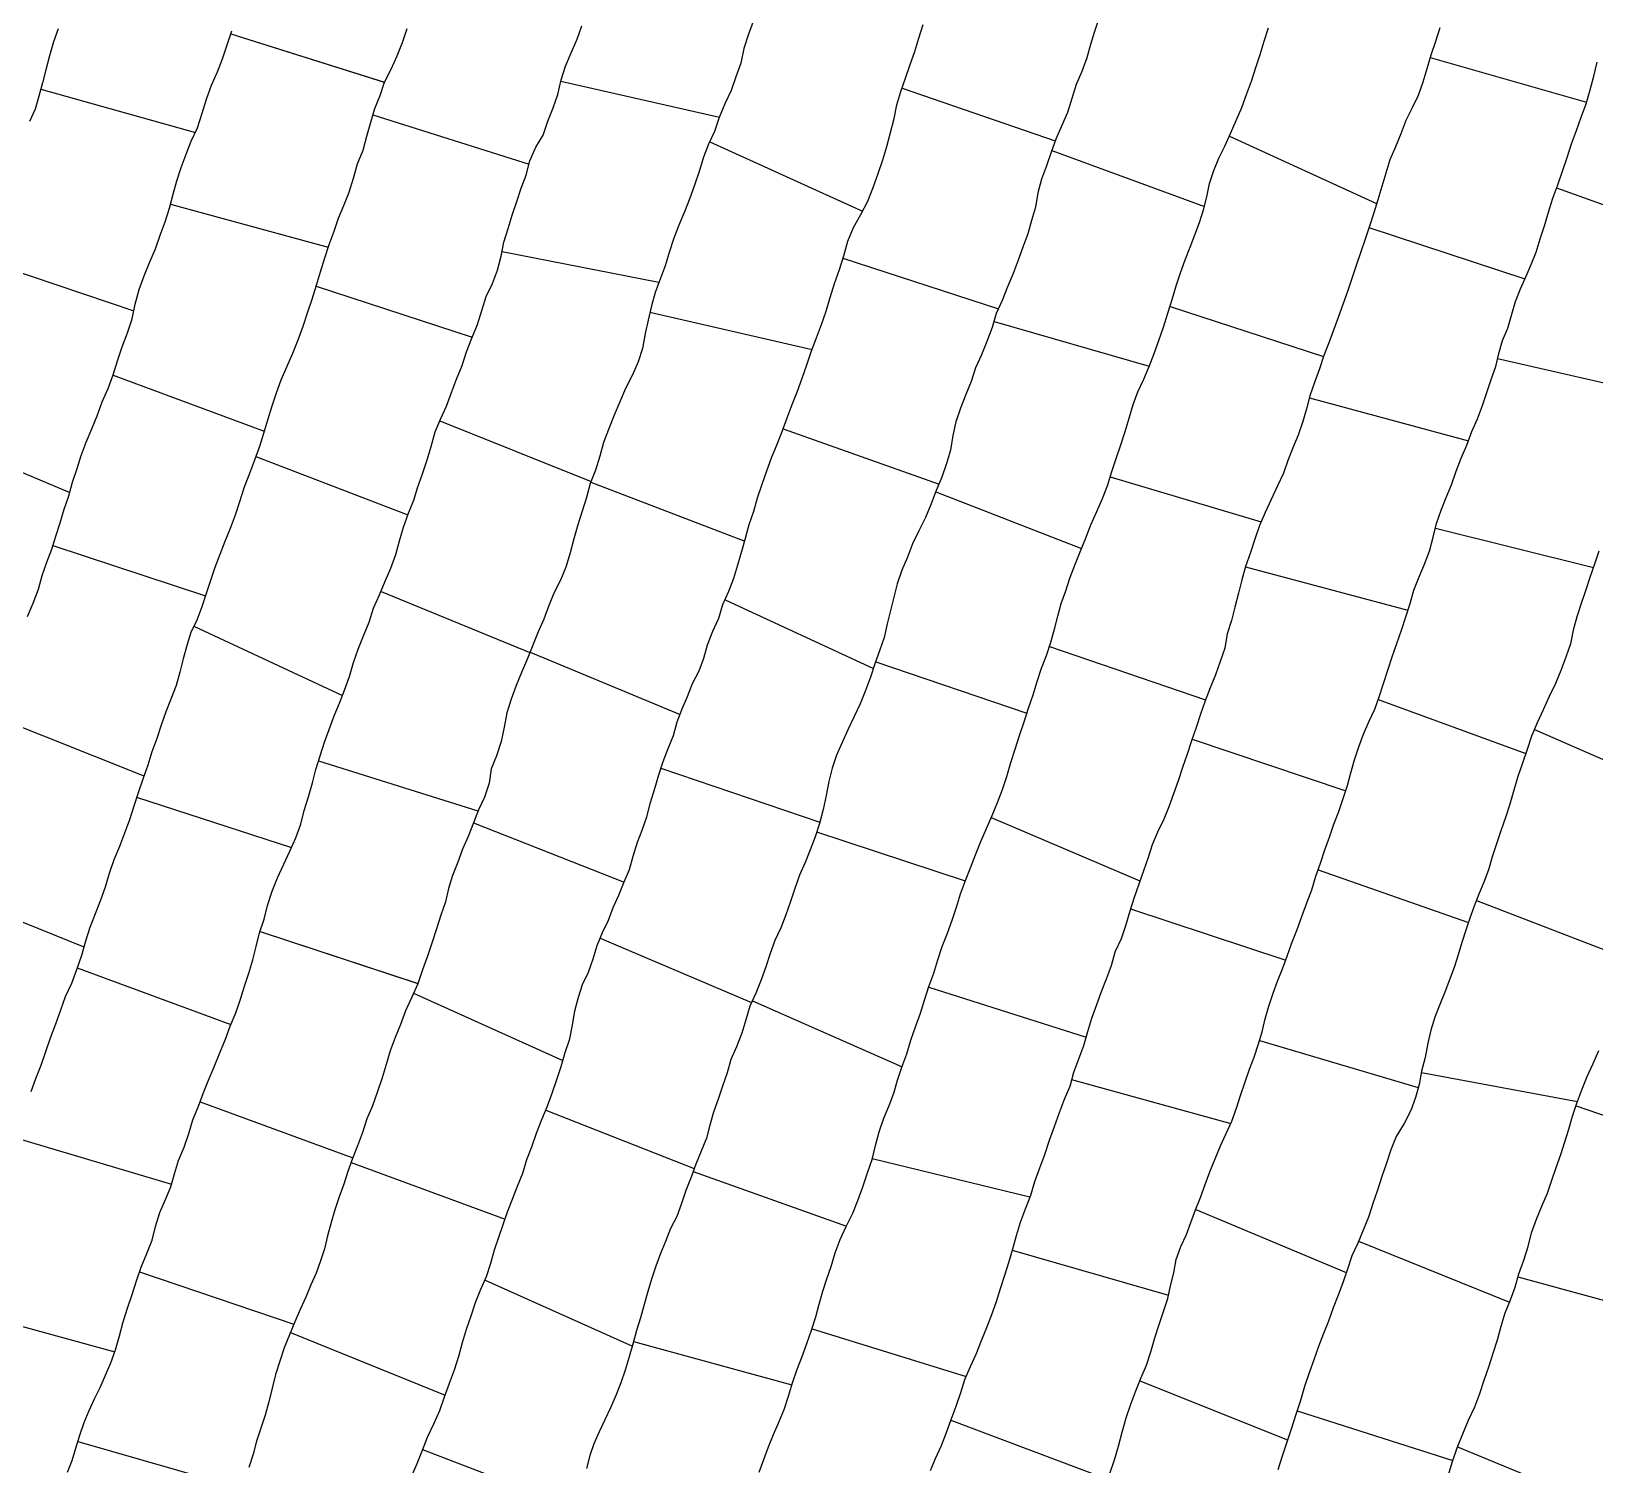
# Model space of a CAD drawing. Extents: x 703186 to 703989, y 1560402 to 1561368.
# Drawn here: x 703719.22 to 703762.46, y 1560532.48 to 1560572.13 of the extents above; entities that cross this region are included whole.
import ezdxf

# ---------------------------------------------------------------- set-up
doc = ezdxf.new("R2010")
doc.units = 0
doc.layers.add('10124_2002_REAL', color=30, linetype='Continuous')
doc.layers.add('AGROCAD PLL', color=7, linetype='Continuous')

msp = doc.modelspace()

# ---------------------------------------------------------------- linework, layer by layer
at = {"layer": '10124_2002_REAL'}
for points in [[(703719.1125, 1560555.9435), (703719.27, 1560556.3151), (703719.4225, 1560556.6972), (703719.5207, 1560557.0801), (703719.6447, 1560557.4503), (703719.7856, 1560557.8098), (703719.9026, 1560558.1631), (703720.0169, 1560558.5353), (703720.1261, 1560558.9164), (703720.2594, 1560559.2839), (703720.357, 1560559.6601), (703720.4887, 1560560.0388), (703720.5959, 1560560.4012), (703720.7373, 1560560.7624), (703720.8968, 1560561.133), (703721.0376, 1560561.4969), (703721.1843, 1560561.879), (703721.3431, 1560562.2523), (703721.4823, 1560562.628), (703721.606, 1560563.0161), (703721.7285, 1560563.4021), (703721.8824, 1560563.7886), (703722.005, 1560564.182), (703722.0928, 1560564.5876), (703722.2028, 1560564.9854), (703722.3441, 1560565.3671), (703722.4946, 1560565.7502), (703722.6548, 1560566.1144), (703722.7877, 1560566.4909), (703722.9181, 1560566.8578), (703723.0401, 1560567.2409), (703723.1447, 1560567.6225), (703723.2491, 1560567.9981), (703723.3622, 1560568.3619), (703723.5048, 1560568.7286), (703723.6441, 1560569.0939), (703723.8194, 1560569.4651), (703723.9446, 1560569.8702), (703724.0644, 1560570.2551), (703724.2061, 1560570.6437), (703724.3725, 1560571.006), (703724.505, 1560571.3722), (703724.6407, 1560571.754), (703724.7643, 1560572.1476)], [(703719.9622, 1560572.2025), (703719.8324, 1560571.8403), (703719.7205, 1560571.4512), (703719.6245, 1560571.0693), (703719.531, 1560570.7034), (703719.4298, 1560570.3406), (703719.3283, 1560569.9752), (703719.1695, 1560569.6393)], [(703729.6087, 1560572.1984), (703729.4774, 1560571.8094), (703729.3316, 1560571.4432), (703729.164, 1560571.0755), (703728.9789, 1560570.7156), (703728.8636, 1560570.3422), (703728.7165, 1560569.9863), (703728.5985, 1560569.6128), (703728.4911, 1560569.2251), (703728.388, 1560568.8377), (703728.2314, 1560568.4575), (703728.1247, 1560568.0624), (703727.9994, 1560567.6723), (703727.8561, 1560567.3073), (703727.7115, 1560566.9545), (703727.5869, 1560566.589), (703727.4459, 1560566.2205), (703727.3257, 1560565.8539), (703727.2119, 1560565.4698), (703727.1002, 1560565.0973), (703726.9743, 1560564.7125), (703726.8461, 1560564.3315), (703726.7299, 1560563.9635), (703726.5948, 1560563.5851), (703726.4429, 1560563.2218), (703726.2887, 1560562.8591), (703726.1195, 1560562.4794), (703725.9909, 1560562.1235), (703725.8702, 1560561.764), (703725.7498, 1560561.3782), (703725.6419, 1560561.0076), (703725.5354, 1560560.6505), (703725.3887, 1560560.2679), (703725.2585, 1560559.9031), (703725.1066, 1560559.5183), (703724.9739, 1560559.1191), (703724.855, 1560558.7486), (703724.716, 1560558.3743), (703724.5711, 1560558.014), (703724.4367, 1560557.656), (703724.2958, 1560557.2992), (703724.1759, 1560556.9401), (703724.0564, 1560556.579), (703723.9372, 1560556.2083), (703723.7972, 1560555.8452), (703723.6361, 1560555.4999), (703723.5192, 1560555.1427), (703723.4182, 1560554.7745), (703723.3296, 1560554.4075), (703723.2243, 1560554.0344), (703723.0817, 1560553.6591), (703722.939, 1560553.306), (703722.8074, 1560552.9381), (703722.6903, 1560552.5694), (703722.558, 1560552.2035), (703722.4432, 1560551.8262), (703722.3039, 1560551.4477), (703722.1731, 1560551.0637), (703722.0536, 1560550.6961), (703721.9388, 1560550.3207), (703721.7993, 1560549.9522), (703721.6555, 1560549.5815), (703721.5063, 1560549.2138), (703721.3741, 1560548.8359), (703721.2665, 1560548.4568), (703721.1299, 1560548.0928), (703720.9837, 1560547.7194), (703720.8429, 1560547.3442), (703720.7168, 1560546.9632), (703720.6116, 1560546.5625), (703720.4673, 1560546.1702), (703720.3283, 1560545.7946), (703720.1543, 1560545.4221), (703720.0231, 1560545.0508), (703719.8858, 1560544.6634), (703719.7454, 1560544.282), (703719.6109, 1560543.901), (703719.4801, 1560543.5231), (703719.3391, 1560543.157), (703719.2038, 1560542.7952)], [(703720.221, 1560532.2694), (703720.3495, 1560532.6001), (703720.4549, 1560532.9343), (703720.5588, 1560533.2955), (703720.6859, 1560533.6433), (703720.8197, 1560533.9775), (703720.9701, 1560534.3058), (703721.1254, 1560534.6156), (703721.2688, 1560534.953), (703721.423, 1560535.3013), (703721.5516, 1560535.6528), (703721.6575, 1560536.0405), (703721.7583, 1560536.4345), (703721.876, 1560536.8069), (703722.0077, 1560537.191), (703722.1325, 1560537.5669), (703722.2587, 1560537.9395), (703722.4195, 1560538.3208), (703722.5593, 1560538.687), (703722.6578, 1560539.0717), (703722.7788, 1560539.4571), (703722.9317, 1560539.813), (703723.0777, 1560540.167), (703723.1808, 1560540.5271), (703723.2871, 1560540.8978), (703723.452, 1560541.2625), (703723.58, 1560541.642), (703723.6895, 1560542.0202), (703723.8439, 1560542.3932), (703723.9735, 1560542.7476), (703724.1226, 1560543.1195), (703724.2786, 1560543.4871), (703724.4367, 1560543.8746), (703724.59, 1560544.2494), (703724.7225, 1560544.6145), (703724.8772, 1560544.9762), (703725.0012, 1560545.3542), (703725.117, 1560545.7163), (703725.2384, 1560546.0797), (703725.3442, 1560546.4492), (703725.4358, 1560546.8117), (703725.5323, 1560547.1887), (703725.6585, 1560547.5726), (703725.7541, 1560547.951), (703725.8857, 1560548.3422), (703726.0303, 1560548.713), (703726.202, 1560549.0912), (703726.3733, 1560549.4551), (703726.5376, 1560549.8191), (703726.6773, 1560550.2005), (703726.7701, 1560550.5803), (703726.8851, 1560550.9577), (703726.9984, 1560551.3403), (703727.0865, 1560551.7067), (703727.2051, 1560552.0849), (703727.3329, 1560552.4639), (703727.4576, 1560552.8166), (703727.5996, 1560553.1926), (703727.7471, 1560553.545), (703727.8857, 1560553.9072), (703728.0202, 1560554.2817), (703728.1297, 1560554.6666), (703728.2629, 1560555.0392), (703728.4077, 1560555.4109), (703728.5614, 1560555.7879), (703728.6833, 1560556.1736), (703728.8532, 1560556.54), (703729.0103, 1560556.9236), (703729.1641, 1560557.2809), (703729.3065, 1560557.6567), (703729.4068, 1560558.0338), (703729.5114, 1560558.4139), (703729.6544, 1560558.8038), (703729.8032, 1560559.1572), (703729.9019, 1560559.5063), (703730.0388, 1560559.8936), (703730.1718, 1560560.2779), (703730.2806, 1560560.6464), (703730.3927, 1560561.0484), (703730.5329, 1560561.3982), (703730.7004, 1560561.7583), (703730.8432, 1560562.1374), (703730.9777, 1560562.5098), (703731.1342, 1560562.8864), (703731.2543, 1560563.2675), (703731.4033, 1560563.6453), (703731.564, 1560564.0211), (703731.6766, 1560564.4057), (703731.7965, 1560564.7988), (703731.9745, 1560565.1511), (703732.1126, 1560565.5244), (703732.2162, 1560565.9105), (703732.2918, 1560566.298), (703732.4062, 1560566.675), (703732.5242, 1560567.0473), (703732.6503, 1560567.4192), (703732.7698, 1560567.7944), (703732.9099, 1560568.1517), (703733.0099, 1560568.5461), (703733.175, 1560568.9237), (703733.3756, 1560569.2578), (703733.5089, 1560569.6425), (703733.6508, 1560570.0112), (703733.7835, 1560570.3852), (703733.8747, 1560570.7876), (703733.9936, 1560571.167), (703734.1546, 1560571.5321), (703734.3207, 1560571.9107), (703734.4456, 1560572.2788)], [(703739.1863, 1560572.4002), (703739.0481, 1560572.0248), (703738.9276, 1560571.6554), (703738.8454, 1560571.2491), (703738.7035, 1560570.8688), (703738.5732, 1560570.4923), (703738.4, 1560570.1254), (703738.2494, 1560569.7439), (703738.1128, 1560569.3573), (703737.9541, 1560569.008), (703737.8118, 1560568.6529), (703737.6947, 1560568.2504), (703737.5608, 1560567.8744), (703737.4357, 1560567.5151), (703737.2898, 1560567.1342), (703737.1275, 1560566.7678), (703736.9845, 1560566.385), (703736.8661, 1560566.0143), (703736.7515, 1560565.6401), (703736.6091, 1560565.2732), (703736.4731, 1560564.9082), (703736.3696, 1560564.5337), (703736.2793, 1560564.1421), (703736.2, 1560563.7693), (703736.1204, 1560563.36), (703736.0012, 1560562.9897), (703735.8505, 1560562.6273), (703735.6575, 1560562.2534), (703735.5007, 1560561.8849), (703735.3427, 1560561.5086), (703735.1852, 1560561.1205), (703735.0499, 1560560.7591), (703734.9441, 1560560.3787), (703734.8227, 1560559.9913), (703734.6805, 1560559.6193), (703734.5801, 1560559.2387), (703734.4511, 1560558.8615), (703734.3342, 1560558.4836), (703734.2244, 1560558.0931), (703734.1214, 1560557.7056), (703734.0064, 1560557.3103), (703733.8607, 1560556.9488), (703733.6854, 1560556.6102), (703733.5372, 1560556.2488), (703733.4, 1560555.872), (703733.2357, 1560555.5176), (703733.0928, 1560555.1462), (703732.9396, 1560554.7773), (703732.7788, 1560554.3977), (703732.6334, 1560554.0378), (703732.4896, 1560553.6547), (703732.3739, 1560553.2761), (703732.302, 1560552.8852), (703732.215, 1560552.4883), (703732.0899, 1560552.0865), (703731.9366, 1560551.7254), (703731.8801, 1560551.3308), (703731.7582, 1560550.9468), (703731.5859, 1560550.5984), (703731.4519, 1560550.2387), (703731.303, 1560549.8611), (703731.1432, 1560549.5097), (703731.0127, 1560549.145), (703730.8709, 1560548.7783), (703730.7622, 1560548.4159), (703730.6779, 1560548.0487), (703730.5426, 1560547.6844), (703730.4314, 1560547.3034), (703730.3099, 1560546.9345), (703730.1797, 1560546.5462), (703730.0407, 1560546.1648), (703729.9104, 1560545.7781), (703729.7397, 1560545.399), (703729.5716, 1560545.0316), (703729.43, 1560544.6595), (703729.2839, 1560544.2932), (703729.1444, 1560543.9291), (703729.0336, 1560543.5501), (703728.9195, 1560543.1839), (703728.7972, 1560542.8003), (703728.658, 1560542.405), (703728.5039, 1560542.0497), (703728.3827, 1560541.6659), (703728.2393, 1560541.2975), (703728.1066, 1560540.9496), (703727.9733, 1560540.5859), (703727.8615, 1560540.2411), (703727.7354, 1560539.8934), (703727.6148, 1560539.5331), (703727.516, 1560539.1834), (703727.4164, 1560538.8152), (703727.3267, 1560538.4544), (703727.2181, 1560538.1186), (703727.0956, 1560537.7779), (703726.9554, 1560537.4545), (703726.8124, 1560537.117), (703726.6519, 1560536.7767), (703726.5051, 1560536.4339), (703726.3601, 1560536.0747), (703726.2134, 1560535.7098), (703726.09, 1560535.3399), (703725.9752, 1560534.9708), (703725.8776, 1560534.5952), (703725.7904, 1560534.223), (703725.6921, 1560533.8533), (703725.5715, 1560533.4884), (703725.4528, 1560533.1331), (703725.3579, 1560532.7693), (703725.2382, 1560532.4004)], [(703729.7358, 1560532.1516), (703729.8943, 1560532.5152), (703730.0363, 1560532.882), (703730.1757, 1560533.2442), (703730.3506, 1560533.6123), (703730.5178, 1560533.9753), (703730.6502, 1560534.3607), (703730.7861, 1560534.7344), (703730.923, 1560535.1072), (703731.0425, 1560535.4853), (703731.1479, 1560535.8572), (703731.2593, 1560536.2323), (703731.3837, 1560536.5992), (703731.5077, 1560536.9658), (703731.6571, 1560537.3309), (703731.8143, 1560537.6824), (703731.932, 1560538.0509), (703732.0343, 1560538.4233), (703732.1494, 1560538.7782), (703732.2742, 1560539.1223), (703732.3921, 1560539.4788), (703732.5257, 1560539.8291), (703732.6644, 1560540.18), (703732.8112, 1560540.546), (703732.9277, 1560540.9208), (703733.0649, 1560541.272), (703733.1908, 1560541.6548), (703733.3429, 1560542.0261), (703733.4835, 1560542.3831), (703733.6244, 1560542.7539), (703733.7592, 1560543.1344), (703733.8723, 1560543.4909), (703733.984, 1560543.8858), (703734.1117, 1560544.2586), (703734.1888, 1560544.6409), (703734.2536, 1560545.0325), (703734.3568, 1560545.4087), (703734.4686, 1560545.7672), (703734.6308, 1560546.1073), (703734.7601, 1560546.4699), (703734.8697, 1560546.8462), (703735.0224, 1560547.2053), (703735.1832, 1560547.5426), (703735.3124, 1560547.8963), (703735.4699, 1560548.2378), (703735.6189, 1560548.6024), (703735.761, 1560548.9469), (703735.8655, 1560549.3128), (703735.9899, 1560549.698), (703736.1176, 1560550.0356), (703736.2473, 1560550.405), (703736.3432, 1560550.7987), (703736.4639, 1560551.181), (703736.5731, 1560551.5623), (703736.6977, 1560551.9305), (703736.8378, 1560552.2918), (703736.9788, 1560552.6494), (703737.0807, 1560553.033), (703737.2259, 1560553.3881), (703737.3645, 1560553.732), (703737.511, 1560554.0932), (703737.691, 1560554.436), (703737.8218, 1560554.7861), (703737.9181, 1560555.1638), (703738.0654, 1560555.5418), (703738.2321, 1560555.8931), (703738.3446, 1560556.2723), (703738.5151, 1560556.6408), (703738.6498, 1560557.0032), (703738.7587, 1560557.3721), (703738.8674, 1560557.7497), (703738.976, 1560558.1107), (703739.0755, 1560558.4853), (703739.2062, 1560558.8595), (703739.3024, 1560559.2295), (703739.4361, 1560559.6047), (703739.566, 1560559.9718), (703739.6942, 1560560.3346), (703739.8451, 1560560.7073), (703739.9917, 1560561.0612), (703740.1258, 1560561.4394), (703740.2643, 1560561.8051), (703740.4149, 1560562.1733), (703740.5405, 1560562.5402), (703740.6727, 1560562.9069), (703740.8008, 1560563.2899), (703740.9361, 1560563.6551), (703741.0743, 1560564.0193), (703741.2004, 1560564.3932), (703741.3118, 1560564.7669), (703741.4354, 1560565.1567), (703741.5701, 1560565.5467), (703741.6914, 1560565.9199), (703741.8048, 1560566.3219), (703741.9641, 1560566.7059), (703742.1626, 1560567.0636), (703742.3564, 1560567.4351), (703742.5087, 1560567.8103), (703742.6466, 1560568.1968), (703742.7709, 1560568.5793), (703742.8841, 1560568.9416), (703742.9872, 1560569.3325), (703743.0869, 1560569.7181), (703743.1608, 1560570.1018), (703743.2718, 1560570.4651), (703743.3996, 1560570.8364), (703743.53, 1560571.2104), (703743.6597, 1560571.5711), (703743.7668, 1560571.9458), (703743.8868, 1560572.3229)], [(703748.7555, 1560572.5089), (703748.6288, 1560572.1234), (703748.5131, 1560571.7629), (703748.4115, 1560571.3935), (703748.273, 1560571.0196), (703748.1188, 1560570.6568), (703748.0011, 1560570.2737), (703747.8748, 1560569.8819), (703747.7158, 1560569.5079), (703747.5563, 1560569.1476), (703747.424, 1560568.7858), (703747.3005, 1560568.4122), (703747.156, 1560568.0434), (703747.0577, 1560567.6622), (703746.9928, 1560567.27), (703746.8795, 1560566.894), (703746.7776, 1560566.5251), (703746.6468, 1560566.1623), (703746.511, 1560565.8025), (703746.3743, 1560565.4276), (703746.2214, 1560565.0627), (703746.0722, 1560564.6894), (703745.91, 1560564.3226), (703745.7979, 1560563.9352), (703745.6501, 1560563.5545), (703745.501, 1560563.1843), (703745.3364, 1560562.8211), (703745.2111, 1560562.4459), (703745.0713, 1560562.0832), (703744.9201, 1560561.7097), (703744.7913, 1560561.3281), (703744.7038, 1560560.9489), (703744.6443, 1560560.5429), (703744.5337, 1560560.1724), (703744.4057, 1560559.7936), (703744.2503, 1560559.4269), (703744.1092, 1560559.0638), (703743.9556, 1560558.6848), (703743.7655, 1560558.3155), (703743.5893, 1560557.9567), (703743.4554, 1560557.585), (703743.2988, 1560557.2231), (703743.1707, 1560556.8515), (703743.0778, 1560556.4783), (703742.9818, 1560556.1102), (703742.8909, 1560555.7412), (703742.8047, 1560555.3661), (703742.6775, 1560554.9951), (703742.5546, 1560554.634), (703742.4324, 1560554.2656), (703742.2907, 1560553.8978), (703742.1451, 1560553.5318), (703741.9791, 1560553.1737), (703741.801, 1560552.8127), (703741.6449, 1560552.4622), (703741.4918, 1560552.1028), (703741.3736, 1560551.7441), (703741.2756, 1560551.3772), (703741.2069, 1560550.9948), (703741.1179, 1560550.6083), (703741.0176, 1560550.2203), (703740.8965, 1560549.8525), (703740.7606, 1560549.4896), (703740.6225, 1560549.1352), (703740.471, 1560548.7897), (703740.3385, 1560548.4184), (703740.2157, 1560548.0607), (703740.0903, 1560547.692), (703739.9461, 1560547.3263), (703739.7886, 1560546.977), (703739.6552, 1560546.6215), (703739.5351, 1560546.2505), (703739.4021, 1560545.8951), (703739.2552, 1560545.5216), (703739.0965, 1560545.162), (703738.9786, 1560544.7877), (703738.8708, 1560544.4153), (703738.7252, 1560544.0383), (703738.5706, 1560543.685), (703738.4678, 1560543.3237), (703738.3412, 1560542.9505), (703738.2127, 1560542.587), (703738.092, 1560542.2338), (703737.9909, 1560541.8676), (703737.8918, 1560541.5093), (703737.7472, 1560541.1502), (703737.5983, 1560540.7946), (703737.4684, 1560540.4303), (703737.3208, 1560540.0675), (703737.2026, 1560539.7005), (703737.0754, 1560539.3456), (703736.8989, 1560539.0132), (703736.7608, 1560538.6554), (703736.6203, 1560538.3203), (703736.4935, 1560537.9746), (703736.3698, 1560537.616), (703736.2703, 1560537.2706), (703736.1735, 1560536.9148), (703736.0726, 1560536.5434), (703735.9608, 1560536.1876), (703735.8576, 1560535.8101), (703735.754, 1560535.4604), (703735.6407, 1560535.0956), (703735.5255, 1560534.742), (703735.3853, 1560534.3918), (703735.2373, 1560534.0527), (703735.0823, 1560533.7228), (703734.9282, 1560533.3923), (703734.7743, 1560533.0541), (703734.6688, 1560532.7306), (703734.5772, 1560532.3789)], [(703739.3503, 1560532.271), (703739.4814, 1560532.6255), (703739.6111, 1560532.9727), (703739.7506, 1560533.3108), (703739.8999, 1560533.6708), (703740.0401, 1560534.01), (703740.1614, 1560534.3734), (703740.277, 1560534.7435), (703740.3965, 1560535.0956), (703740.544, 1560535.4692), (703740.666, 1560535.8292), (703740.8015, 1560536.2009), (703740.9162, 1560536.5698), (703741.0128, 1560536.9211), (703741.1096, 1560537.2785), (703741.2244, 1560537.6166), (703741.3398, 1560537.9622), (703741.4553, 1560538.3363), (703741.5958, 1560538.7088), (703741.7576, 1560539.0678), (703741.9376, 1560539.4352), (703742.0833, 1560539.7921), (703742.2212, 1560540.1699), (703742.3484, 1560540.5504), (703742.4728, 1560540.923), (703742.5664, 1560541.3091), (703742.6693, 1560541.6865), (703742.7978, 1560542.0672), (703742.9461, 1560542.413), (703743.0796, 1560542.7592), (703743.1757, 1560543.118), (703743.301, 1560543.4743), (703743.4316, 1560543.8421), (703743.546, 1560544.2216), (703743.6709, 1560544.5887), (703743.8116, 1560544.9716), (703743.9273, 1560545.3279), (703744.0472, 1560545.7035), (703744.1847, 1560546.0773), (703744.2969, 1560546.4455), (703744.4115, 1560546.8106), (703744.5589, 1560547.1808), (703744.6932, 1560547.5412), (703744.8065, 1560547.9028), (703744.9165, 1560548.275), (703745.0553, 1560548.6379), (703745.1996, 1560548.9864), (703745.3356, 1560549.3513), (703745.4811, 1560549.7162), (703745.6423, 1560550.0797), (703745.7953, 1560550.4397), (703745.9398, 1560550.7934), (703746.0831, 1560551.1613), (703746.2054, 1560551.5167), (703746.3084, 1560551.9029), (703746.4285, 1560552.2763), (703746.5516, 1560552.6523), (703746.6768, 1560553.033), (703746.799, 1560553.4076), (703746.9261, 1560553.7764), (703747.0425, 1560554.1464), (703747.1628, 1560554.5152), (703747.2942, 1560554.8671), (703747.4205, 1560555.2367), (703747.5222, 1560555.5903), (703747.6079, 1560555.9503), (703747.6999, 1560556.3073), (703747.8317, 1560556.6489), (703747.943, 1560557.0025), (703748.082, 1560557.3624), (703748.2278, 1560557.7327), (703748.3798, 1560558.0958), (703748.5218, 1560558.4757), (703748.6871, 1560558.852), (703748.8491, 1560559.21), (703748.9945, 1560559.581), (703749.1047, 1560559.9502), (703749.2241, 1560560.3184), (703749.3549, 1560560.695), (703749.4765, 1560561.0619), (703749.5835, 1560561.4335), (703749.6957, 1560561.8092), (703749.8247, 1560562.1615), (703749.9919, 1560562.505), (703750.1372, 1560562.8556), (703750.2734, 1560563.2198), (703750.4067, 1560563.5795), (703750.5376, 1560563.9505), (703750.653, 1560564.3308), (703750.7779, 1560564.712), (703750.8873, 1560565.0927), (703751.0058, 1560565.4539), (703751.1359, 1560565.8059), (703751.2713, 1560566.1567), (703751.3966, 1560566.5022), (703751.5301, 1560566.8425), (703751.6443, 1560567.1944), (703751.7367, 1560567.5541), (703751.81, 1560567.919), (703751.9219, 1560568.2809), (703752.0632, 1560568.6251), (703752.23, 1560568.9586), (703752.3901, 1560569.3083), (703752.5433, 1560569.6644), (703752.6964, 1560570.0215), (703752.8307, 1560570.3869), (703752.9663, 1560570.7558), (703753.085, 1560571.1263), (703753.2085, 1560571.4898), (703753.3157, 1560571.8579), (703753.4364, 1560572.2252)], [(703758.179, 1560572.2314), (703758.0537, 1560571.8485), (703757.9284, 1560571.4711), (703757.822, 1560571.0967), (703757.711, 1560570.7238), (703757.5805, 1560570.3541), (703757.4098, 1560570.0161), (703757.2365, 1560569.6663), (703757.0994, 1560569.2999), (703756.9535, 1560568.9381), (703756.7952, 1560568.5748), (703756.6877, 1560568.2062), (703756.5774, 1560567.8387), (703756.4591, 1560567.4711), (703756.3474, 1560567.1098), (703756.2282, 1560566.7451), (703756.1086, 1560566.3836), (703755.9883, 1560566.0282), (703755.8633, 1560565.6565), (703755.7437, 1560565.2971), (703755.6238, 1560564.931), (703755.4904, 1560564.5704), (703755.3672, 1560564.2159), (703755.2375, 1560563.865), (703755.1049, 1560563.516), (703754.9707, 1560563.1592), (703754.8479, 1560562.7936), (703754.7137, 1560562.4154), (703754.5847, 1560562.0507), (703754.4863, 1560561.6843), (703754.3813, 1560561.3071), (703754.2625, 1560560.9553), (703754.1135, 1560560.6128), (703753.9736, 1560560.2554), (703753.8488, 1560559.9084), (703753.6849, 1560559.5542), (703753.5077, 1560559.1824), (703753.3453, 1560558.8203), (703753.1925, 1560558.4563), (703753.0636, 1560558.0867), (703752.9419, 1560557.7107), (703752.8048, 1560557.3251), (703752.7051, 1560556.9537), (703752.6104, 1560556.5849), (703752.5112, 1560556.2057), (703752.413, 1560555.8337), (703752.2971, 1560555.4606), (703752.2297, 1560555.0674), (703752.1011, 1560554.7012), (703751.9746, 1560554.3341), (703751.8293, 1560553.9711), (703751.6865, 1560553.6127), (703751.5604, 1560553.2392), (703751.4369, 1560552.8701), (703751.3127, 1560552.5018), (703751.1894, 1560552.1382), (703751.0596, 1560551.7678), (703750.9423, 1560551.4009), (703750.8117, 1560551.0335), (703750.6798, 1560550.6794), (703750.5447, 1560550.3373), (703750.3713, 1560549.975), (703750.2252, 1560549.6252), (703750.1126, 1560549.2791), (703749.9818, 1560548.9094), (703749.8484, 1560548.5395), (703749.7248, 1560548.1741), (703749.5988, 1560547.7935), (703749.4903, 1560547.4117), (703749.364, 1560547.0269), (703749.1924, 1560546.6566), (703749.085, 1560546.2778), (703748.9444, 1560545.9128), (703748.8147, 1560545.5615), (703748.6795, 1560545.2015), (703748.545, 1560544.8258), (703748.4338, 1560544.4494), (703748.3248, 1560544.0646), (703748.18, 1560543.6979), (703748.0461, 1560543.3289), (703747.9401, 1560542.9449), (703747.7899, 1560542.5855), (703747.6453, 1560542.2099), (703747.5149, 1560541.826), (703747.3685, 1560541.4461), (703747.2438, 1560541.055), (703747.1079, 1560540.6805), (703746.9684, 1560540.3034), (703746.8521, 1560539.9222), (703746.7088, 1560539.5528), (703746.5728, 1560539.1806), (703746.4562, 1560538.8112), (703746.3546, 1560538.4411), (703746.2473, 1560538.0676), (703746.1388, 1560537.7111), (703746.018, 1560537.3456), (703745.9046, 1560536.9851), (703745.7785, 1560536.6239), (703745.6353, 1560536.2647), (703745.4934, 1560535.9026), (703745.3441, 1560535.5292), (703745.1875, 1560535.1874), (703745.0342, 1560534.8238), (703744.9153, 1560534.4634), (703744.7911, 1560534.0922), (703744.656, 1560533.7194), (703744.5216, 1560533.3631), (703744.3879, 1560533.0025), (703744.2161, 1560532.6458), (703744.0835, 1560532.3132)], [(703749.0481, 1560532.2352), (703749.1754, 1560532.6134), (703749.286, 1560532.9887), (703749.394, 1560533.3801), (703749.5058, 1560533.7782), (703749.6271, 1560534.154), (703749.7694, 1560534.5251), (703749.9142, 1560534.8878), (703750.0596, 1560535.2305), (703750.1861, 1560535.6016), (703750.296, 1560535.9871), (703750.4122, 1560536.3567), (703750.5348, 1560536.7206), (703750.6523, 1560537.078), (703750.7296, 1560537.4299), (703750.818, 1560537.7865), (703750.8874, 1560538.1544), (703751.0104, 1560538.5176), (703751.1711, 1560538.8465), (703751.29, 1560539.1806), (703751.419, 1560539.5281), (703751.5613, 1560539.868), (703751.6846, 1560540.2268), (703751.8171, 1560540.5809), (703751.9621, 1560540.9372), (703752.1126, 1560541.2988), (703752.2675, 1560541.6461), (703752.4213, 1560541.9819), (703752.5528, 1560542.3399), (703752.6674, 1560542.6907), (703752.7793, 1560543.0472), (703752.9142, 1560543.4177), (703753.0423, 1560543.7501), (703753.1569, 1560544.0915), (703753.2651, 1560544.4561), (703753.3441, 1560544.8129), (703753.4511, 1560545.1652), (703753.5691, 1560545.5204), (703753.6888, 1560545.8595), (703753.8262, 1560546.1977), (703753.9576, 1560546.5493), (703754.0832, 1560546.9202), (703754.2276, 1560547.2835), (703754.3614, 1560547.6471), (703754.4974, 1560548.0212), (703754.6324, 1560548.3819), (703754.7491, 1560548.7608), (703754.8764, 1560549.124), (703755.0009, 1560549.4866), (703755.1244, 1560549.8411), (703755.2465, 1560550.1946), (703755.3837, 1560550.5532), (703755.5043, 1560550.9117), (703755.6227, 1560551.2681), (703755.7196, 1560551.6215), (703755.8137, 1560551.9798), (703755.9405, 1560552.3391), (703756.0704, 1560552.6838), (703756.215, 1560553.034), (703756.3752, 1560553.3769), (703756.5021, 1560553.7241), (703756.622, 1560554.0922), (703756.7417, 1560554.4618), (703756.8586, 1560554.8247), (703756.9906, 1560555.1958), (703757.1187, 1560555.5643), (703757.2363, 1560555.9376), (703757.3539, 1560556.307), (703757.4621, 1560556.676), (703757.6098, 1560557.0431), (703757.754, 1560557.3933), (703757.8936, 1560557.7541), (703757.9931, 1560558.1369), (703758.0876, 1560558.5164), (703758.2144, 1560558.8818), (703758.357, 1560559.2363), (703758.4961, 1560559.5836), (703758.631, 1560559.963), (703758.77, 1560560.3188), (703758.9275, 1560560.6813), (703759.0653, 1560561.0564), (703759.2195, 1560561.4135), (703759.3538, 1560561.7813), (703759.474, 1560562.1443), (703759.5988, 1560562.5032), (703759.7235, 1560562.8632), (703759.8045, 1560563.2192), (703759.9072, 1560563.5794), (703760.0553, 1560563.9224), (703760.1703, 1560564.3026), (703760.2705, 1560564.6611), (703760.407, 1560565.0049), (703760.5666, 1560565.3588), (703760.7078, 1560565.678), (703760.8374, 1560566.0237), (703760.9503, 1560566.3898), (703761.0711, 1560566.7514), (703761.1842, 1560567.132), (703761.3037, 1560567.5126), (703761.4378, 1560567.8871), (703761.5713, 1560568.2664), (703761.6952, 1560568.6392), (703761.8166, 1560569.0185), (703761.9548, 1560569.3893), (703762.0903, 1560569.759), (703762.2212, 1560570.1297), (703762.3315, 1560570.51), (703762.4355, 1560570.8899), (703762.5324, 1560571.2733)], [(703762.5745, 1560557.7482), (703762.4584, 1560557.3893), (703762.3299, 1560557.0222), (703762.2064, 1560556.6535), (703762.0817, 1560556.3009), (703761.9688, 1560555.935), (703761.8623, 1560555.5632), (703761.789, 1560555.1841), (703761.6612, 1560554.8152), (703761.5283, 1560554.4508), (703761.375, 1560554.086), (703761.2002, 1560553.7332), (703761.0383, 1560553.3641), (703760.8728, 1560552.9978), (703760.7157, 1560552.6373), (703760.5953, 1560552.2607), (703760.4591, 1560551.8829), (703760.3374, 1560551.5143), (703760.2231, 1560551.1349), (703760.1178, 1560550.7532), (703759.9936, 1560550.3829), (703759.869, 1560550.0173), (703759.7429, 1560549.6581), (703759.627, 1560549.2935), (703759.5249, 1560548.9395), (703759.391, 1560548.5985), (703759.2578, 1560548.2606), (703759.1296, 1560547.9269), (703759.0044, 1560547.598), (703758.8926, 1560547.2636), (703758.787, 1560546.9216), (703758.6873, 1560546.5819), (703758.5746, 1560546.2344), (703758.4455, 1560545.8968), (703758.3191, 1560545.5544), (703758.1729, 1560545.2082), (703758.0384, 1560544.8635), (703757.9248, 1560544.5043), (703757.8468, 1560544.1367), (703757.7686, 1560543.7456), (703757.6735, 1560543.3704), (703757.6042, 1560542.9962), (703757.5084, 1560542.6354), (703757.3749, 1560542.2791), (703757.1901, 1560541.9138), (703756.972, 1560541.5588), (703756.8177, 1560541.1922), (703756.7054, 1560540.8205), (703756.5749, 1560540.4566), (703756.456, 1560540.0728), (703756.3254, 1560539.7042), (703756.2015, 1560539.3284), (703756.0522, 1560538.9692), (703755.9047, 1560538.6041), (703755.745, 1560538.2537), (703755.6206, 1560537.8882), (703755.4958, 1560537.515), (703755.3684, 1560537.1729), (703755.2284, 1560536.8161), (703755.0986, 1560536.4542), (703754.9629, 1560536.1067), (703754.8198, 1560535.7476), (703754.6925, 1560535.3832), (703754.566, 1560535.0194), (703754.4308, 1560534.6394), (703754.32, 1560534.2568), (703754.1969, 1560533.8697), (703754.0722, 1560533.4907), (703753.9447, 1560533.1056), (703753.8209, 1560532.7155), (703753.7012, 1560532.3367)], [(703758.4063, 1560532.1718), (703758.5231, 1560532.5676), (703758.6558, 1560532.9442), (703758.8143, 1560533.3289), (703758.9722, 1560533.7133), (703759.1452, 1560534.0775), (703759.2848, 1560534.4533), (703759.4048, 1560534.8196), (703759.5298, 1560535.1906), (703759.6482, 1560535.5614), (703759.7736, 1560535.9317), (703759.8691, 1560536.3092), (703759.9833, 1560536.6821), (703760.1343, 1560537.0361), (703760.2591, 1560537.3898), (703760.3598, 1560537.7566), (703760.5011, 1560538.1359), (703760.6173, 1560538.517), (703760.7127, 1560538.8972), (703760.8535, 1560539.276), (703761.0021, 1560539.6343), (703761.1534, 1560539.9871), (703761.2791, 1560540.3495), (703761.3994, 1560540.7008), (703761.5229, 1560541.0598), (703761.6336, 1560541.4115), (703761.749, 1560541.7633), (703761.8476, 1560542.1247), (703761.9697, 1560542.4812), (703762.109, 1560542.8463), (703762.2567, 1560543.2164), (703762.4148, 1560543.5812), (703762.5721, 1560543.9408)]]:
    msp.add_lwpolyline(points, dxfattribs=at)
at = {"layer": 'AGROCAD PLL', "color": 3, "true_color": 0x00ff00}
for points in [[(703724.7369, 1560572.0602), (703728.9844, 1560570.7263)], [(703757.909, 1560571.4029), (703762.234, 1560570.1738)], [(703733.8659, 1560570.7486), (703738.2535, 1560569.7542)], [(703733.8659, 1560570.7486), (703738.2531, 1560569.7543)], [(703743.3036, 1560570.5574), (703747.5388, 1560569.0997)], [(703728.6653, 1560569.8244), (703732.9878, 1560568.4588)], [(703752.3562, 1560569.2341), (703756.4279, 1560567.37)], [(703747.4415, 1560568.8338), (703751.6684, 1560567.2881)], [(703761.4055, 1560567.797), (703765.5966, 1560566.2962)], [(703723.0709, 1560567.3532), (703727.4259, 1560566.1594)], [(703756.2162, 1560566.7088), (703760.5315, 1560565.2811)], [(703717.7841, 1560565.8337), (703722.0517, 1560564.3978)], [(703741.6696, 1560565.8528), (703745.9687, 1560564.4554)], [(703727.0954, 1560565.0827), (703731.4138, 1560563.6698)], [(703750.7159, 1560564.5229), (703754.9615, 1560563.1318)], [(703745.8475, 1560564.1067), (703750.1408, 1560562.8644)], [(703745.8475, 1560564.1067), (703750.1405, 1560562.8645)], [(703759.7726, 1560563.0791), (703764.1334, 1560562.0869)], [(703721.4794, 1560562.6202), (703725.6604, 1560561.0711)], [(703730.516, 1560561.356), (703734.7029, 1560559.6779)], [(703725.4291, 1560560.3734), (703729.6382, 1560558.7595)], [(703758.0557, 1560558.3881), (703762.427, 1560557.2996)], [(703728.8918, 1560556.6342), (703733.0103, 1560554.9475)], [(703738.4074, 1560556.4081), (703742.513, 1560554.5085)], [(703723.7189, 1560555.6775), (703727.8293, 1560553.7598)], [(703733.0154, 1560554.9598), (703737.1641, 1560553.2369)], [(703718.1377, 1560553.2055), (703722.3358, 1560551.5343)], [(703751.329, 1560552.5502), (703755.5732, 1560551.119)], [(703722.1333, 1560550.9412), (703726.4157, 1560549.549)], [(703731.4497, 1560550.2332), (703735.6142, 1560548.591)], [(703731.4497, 1560550.2332), (703735.6142, 1560548.591)], [(703745.7697, 1560550.3795), (703749.8817, 1560548.6319)], [(703716.4694, 1560548.5004), (703720.6744, 1560546.8017)], [(703759.1899, 1560548.084), (703763.4044, 1560546.4649)], [(703749.6192, 1560547.8552), (703753.9143, 1560546.4333)], [(703720.4871, 1560546.224), (703724.7415, 1560544.659)], [(703729.7951, 1560545.522), (703733.9213, 1560543.664)], [(703739.1626, 1560545.3118), (703743.3044, 1560543.484)], [(703739.1626, 1560545.3118), (703743.3044, 1560543.484)], [(703723.8895, 1560542.518), (703728.1154, 1560540.9727)], [(703718.7899, 1560541.5238), (703723.0981, 1560540.2382)], [(703728.0649, 1560540.8359), (703732.3246, 1560539.2746)], [(703737.5266, 1560540.5935), (703741.7642, 1560539.0825)], [(703737.5266, 1560540.5935), (703741.7647, 1560539.0823)], [(703742.4788, 1560540.9476), (703746.8398, 1560539.8904)], [(703751.4242, 1560539.5405), (703755.5899, 1560537.7965)], [(703746.3472, 1560538.4155), (703750.6731, 1560537.1727)], [(703755.9291, 1560538.6644), (703760.1086, 1560536.9759)], [(703722.2165, 1560537.8149), (703726.4797, 1560536.3709)], [(703731.7704, 1560537.5842), (703735.8435, 1560535.7625)], [(703760.3382, 1560537.678), (703764.7193, 1560536.4753)], [(703717.1915, 1560536.7896), (703721.5331, 1560535.6023)], [(703740.814, 1560536.2409), (703745.0733, 1560534.9166)], [(703735.8776, 1560535.8831), (703740.2588, 1560534.6853)], [(703754.2276, 1560533.9661), (703758.5334, 1560532.5968)], [(703730.0429, 1560532.8991), (703734.2596, 1560531.2762)]]:
    msp.add_lwpolyline(points, dxfattribs=at)
at = {"layer": 'AGROCAD PLL', "color": 5, "true_color": 0x0000ff}
for points in [[(703724.7369, 1560572.0602), (703728.9824, 1560570.727)], [(703719.4821, 1560570.528), (703723.7581, 1560569.3352)], [(703732.2411, 1560566.038), (703736.5788, 1560565.1917)], [(703716.1931, 1560561.1019), (703720.2835, 1560559.3767)], [(703749.0627, 1560559.8095), (703753.2375, 1560558.5634)], [(703744.2355, 1560559.3887), (703748.2655, 1560557.8227)], [(703719.8187, 1560557.9098), (703724.0353, 1560556.5134)], [(703742.5735, 1560554.6895), (703746.7531, 1560553.267)], [(703756.4747, 1560553.6492), (703760.5578, 1560552.1568)], [(703740.9393, 1560549.9826), (703745.0517, 1560548.6286)], [(703740.9393, 1560549.9826), (703745.0515, 1560548.6287)], [(703754.8116, 1560548.9391), (703758.9659, 1560547.483)], [(703757.6663, 1560543.3318), (703761.9888, 1560542.5313)], [(703733.4471, 1560542.2907), (703737.5549, 1560540.6729)], [(703749.8783, 1560534.7979), (703753.9648, 1560533.1664)]]:
    msp.add_lwpolyline(points, dxfattribs=at)
at = {"layer": 'AGROCAD PLL', "color": 1, "true_color": 0xff0000}
for points in [[(703737.9853, 1560569.0767), (703742.2112, 1560567.1568)], [(703736.3305, 1560564.3644), (703740.8157, 1560563.3301)], [(703754.5681, 1560561.989), (703758.9733, 1560560.806)], [(703740.0179, 1560561.1352), (703744.3268, 1560559.6074)], [(703734.6951, 1560559.6575), (703738.9518, 1560558.0303)], [(703752.8033, 1560557.3194), (703757.2926, 1560556.1143)], [(703747.3776, 1560555.1112), (703751.6956, 1560553.6356)], [(703760.7937, 1560552.8164), (703765.0194, 1560550.9749)], [(703727.162, 1560551.9473), (703731.5731, 1560550.564)], [(703736.6347, 1560551.7443), (703741.0273, 1560550.2578)], [(703725.5453, 1560547.2284), (703729.9151, 1560545.7919)], [(703725.5453, 1560547.2284), (703729.9164, 1560545.7915)], [(703734.9541, 1560547.0447), (703739.1415, 1560545.264)], [(703744.0434, 1560545.6915), (703748.3924, 1560544.3032)], [(703753.193, 1560544.213), (703757.5815, 1560542.9107)], [(703747.9921, 1560543.1334), (703752.3924, 1560541.9188)], [(703761.9446, 1560542.4079), (703766.3264, 1560540.9071)], [(703726.3847, 1560536.1356), (703730.667, 1560534.4069)], [(703744.6545, 1560533.7155), (703748.9898, 1560532.0801)], [(703720.5098, 1560533.1253), (703725.0352, 1560531.8235)], [(703758.6676, 1560532.9729), (703762.9105, 1560531.2248)]]:
    msp.add_lwpolyline(points, dxfattribs=at)

doc.saveas('drawing.dxf')
